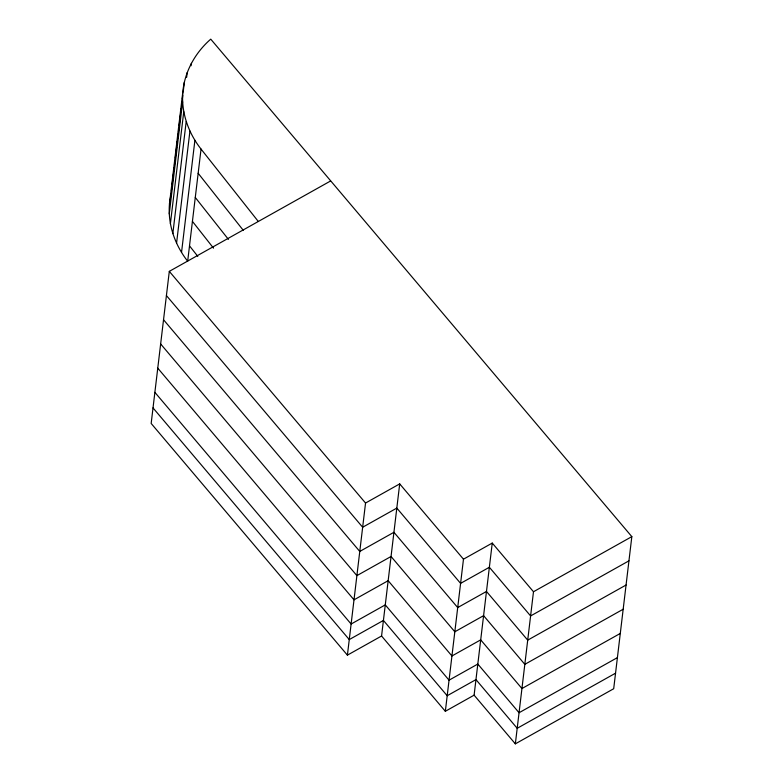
<?xml version="1.0" encoding="UTF-8"?>
<svg xmlns="http://www.w3.org/2000/svg" width="783" height="783" viewBox="0 0 783 783"><rect width="100%" height="100%" fill="white"/><g stroke="black" fill="none" stroke-linecap="round" stroke-linejoin="round"><path stroke-width="1.17" d="M182.831 91.846C181.079 112.419 188.36 133.002 201.045 149.073L187.675 261.209C174.991 245.138 167.709 224.555 169.461 203.981L182.831 91.846C184.68 71.419 195.398 52.52 210.744 39.15L631.832 536.639L613.696 688.737L515.341 743.85L474.106 695.167L492.253 543.069L463.477 559.189L445.341 711.287L474.106 695.167M171.428 190.582L171.859 186.961M172.143 184.553L172.72 179.728M173.014 177.32L173.444 173.699M173.728 171.291L174.159 167.67M174.443 165.262L175.02 160.437M175.314 158.019L175.744 154.408M176.028 151.99L176.606 147.175M176.889 144.757L177.32 141.146M177.614 138.728L178.181 133.913M178.475 131.495L178.906 127.883M179.19 125.466L179.767 120.641M180.051 118.233L180.482 114.612M180.775 112.204L181.206 108.583M181.636 104.971L182.067 101.35M182.351 98.942L182.782 95.32M183.222 91.709L184.367 82.058M169.255 213.906L182.625 101.77M186.638 77.341L187.206 72.525M170.381 223.83L183.751 111.695M191.042 65.762L191.326 63.354M172.828 233.647L186.197 121.512M330.583 180.981L169.304 271.358L151.168 423.456L347.407 655.146L381.566 636.002L399.702 483.894L365.544 503.038L347.407 655.146M176.557 243.219L189.926 131.084M181.529 252.449L194.898 140.314M515.341 743.85L533.487 591.752L492.253 543.069M169.461 203.981L170.997 194.194M533.487 591.752L631.832 536.639M628.955 560.834L530.6 615.947L489.365 567.264L460.59 583.384L396.824 508.098L362.656 527.243L166.417 295.553M626.067 585.028L527.713 640.142L486.478 591.459L457.703 607.579L393.937 532.293L359.769 551.438L163.53 319.748M623.18 609.233L524.825 664.346L483.591 615.663L454.825 631.783L391.05 556.488L356.891 575.632L160.642 343.952M620.293 633.427L521.938 688.541L480.703 639.858L451.938 655.978L388.162 580.692L354.004 599.837L157.755 368.147M617.405 657.622L519.06 712.736L477.826 664.053L449.05 680.182L385.275 604.887L351.117 624.031L154.877 392.342M615.555 673.184L517.201 728.298L475.966 679.615L447.191 695.735L383.425 620.439L349.257 639.584L153.018 407.904M399.702 483.894L463.477 559.189M169.304 271.358L365.544 503.038M381.566 636.002L445.341 711.287M201.045 149.073L258.312 221.481M198.158 173.268L243.366 230.437M195.28 197.473L228.43 239.392M189.506 245.862L197.796 256.344M192.422 221.364L213.514 248.152"/></g></svg>
